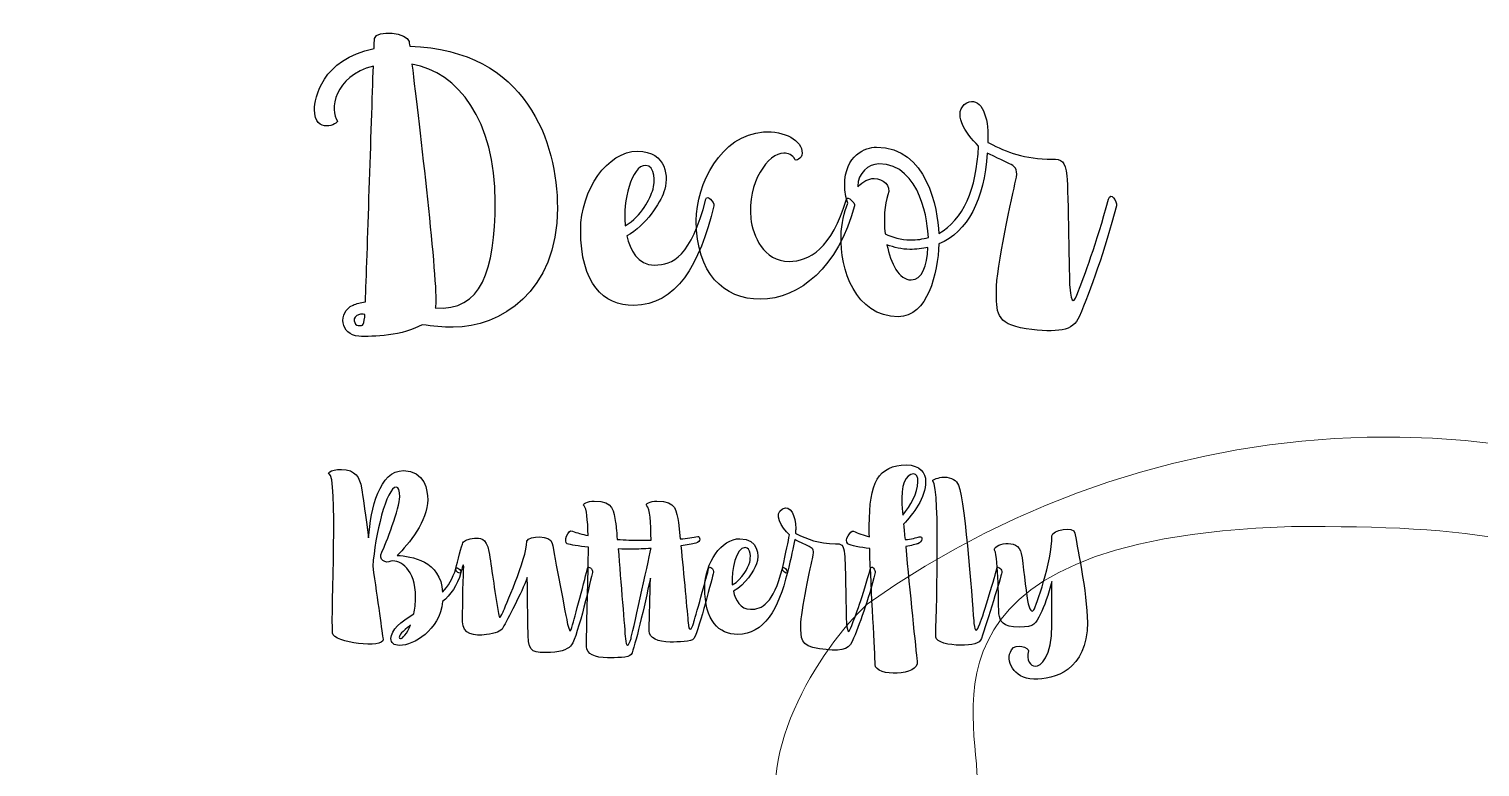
# Model space of a CAD drawing. Header units: centimetres. Extents: x -21.3 to 21.2, y -15.2 to 14.8.
# Drawn here: x 0.134 to 3.99, y 12.29 to 14.251 of the extents above; entities that cross this region are included whole.
import ezdxf

# ---------------------------------------------------------------- set-up
doc = ezdxf.new("R2010")
doc.units = ezdxf.units.CM
doc.header["$MEASUREMENT"] = 0
doc.layers.add('layer 1', color=7, linetype='Continuous')

msp = doc.modelspace()

# ---------------------------------------------------------------- linework, layer by layer
at = {"layer": 'layer 1', "color": 29}
for points, knots in [([(1.14552, 14.20541), (1.14455, 14.21217), (1.14358, 14.21604), (1.14358, 14.21797), (1.14358, 14.21797), (1.14069, 14.2402), (1.0566, 14.25083), (1.05177, 14.2257), (1.05177, 14.2257), (1.05177, 14.2199), (1.0508, 14.21024), (1.0508, 14.19864), (1.0508, 14.19864), (0.91067, 14.17061), (0.8923, 14.06527), (0.8923, 14.03724), (0.8923, 14.03724), (0.8923, 13.96765), (0.95802, 13.99955), (0.95319, 14.00631), (0.95319, 14.00631), (0.93289, 14.03434), (0.94256, 14.12519), (1.04887, 14.15225), (1.04887, 14.15225), (1.04307, 13.99278), (1.03244, 13.64485), (1.02761, 13.52598), (1.02761, 13.52598), (1.01504, 13.52404), (1.00345, 13.52115), (0.99475, 13.51728), (0.99475, 13.51728), (0.95319, 13.49795), (0.96092, 13.43706), (1.01021, 13.43416), (1.01021, 13.43416), (1.045, 13.43223), (1.13005, 13.4361), (1.17838, 13.46509), (1.17838, 13.46509), (1.20641, 13.46122), (1.23443, 13.45832), (1.26053, 13.45832), (1.26053, 13.45832), (1.38617, 13.45832), (1.5379, 13.55207), (1.5379, 13.77533), (1.5379, 13.77533), (1.5379, 13.94833), (1.45769, 14.19477), (1.14552, 14.20541)], [0, 0, 0, 0, 0.0714286, 0.0714286, 0.0714286, 0.0714286, 0.1428571, 0.1428571, 0.1428571, 0.1428571, 0.2142857, 0.2142857, 0.2142857, 0.2142857, 0.2857143, 0.2857143, 0.2857143, 0.2857143, 0.3571429, 0.3571429, 0.3571429, 0.3571429, 0.4285714, 0.4285714, 0.4285714, 0.4285714, 0.5, 0.5, 0.5, 0.5, 0.5714286, 0.5714286, 0.5714286, 0.5714286, 0.6428571, 0.6428571, 0.6428571, 0.6428571, 0.7142857, 0.7142857, 0.7142857, 0.7142857, 0.7857143, 0.7857143, 0.7857143, 0.7857143, 0.8571429, 0.8571429, 0.8571429, 0.8571429, 1, 1, 1, 1]), ([(1.21317, 13.50955), (1.21414, 13.51148), (1.21414, 13.51245), (1.21414, 13.51438), (1.21414, 13.51438), (1.2209, 13.57527), (1.17065, 13.99665), (1.15132, 14.15708), (1.15132, 14.15708), (1.27406, 14.13679), (1.37264, 14.00728), (1.37264, 13.79176), (1.37264, 13.79176), (1.37264, 13.60716), (1.33495, 13.49988), (1.21317, 13.50955)], [0, 0, 0, 0, 0.2, 0.2, 0.2, 0.2, 0.4, 0.4, 0.4, 0.4, 0.6, 0.6, 0.6, 0.6, 1, 1, 1, 1]), ([(3.0021, 13.79852), (2.97118, 13.67965), (2.93638, 13.5917), (2.92285, 13.55497), (2.92285, 13.55497), (2.91029, 13.52115), (2.90449, 13.51631), (2.89966, 13.56464), (2.89966, 13.56464), (2.89773, 13.583), (2.89579, 13.81882), (2.89193, 13.86038), (2.89193, 13.86038), (2.88806, 13.90193), (2.87646, 13.90483), (2.85327, 13.90483), (2.85327, 13.90483), (2.77788, 13.90483), (2.73246, 13.92416), (2.68607, 13.94736), (2.68607, 13.94736), (2.6851, 13.94833), (2.68317, 13.94833), (2.6822, 13.94929), (2.6822, 13.94929), (2.6822, 13.94929), (2.6822, 13.97055), (2.6822, 13.97055), (2.6822, 13.97055), (2.6822, 14.02468), (2.65997, 14.073), (2.62615, 14.05464), (2.62615, 14.05464), (2.58459, 14.03144), (2.62228, 13.97345), (2.65708, 13.93963), (2.65708, 13.93963), (2.65224, 13.82558), (2.61552, 13.74247), (2.55173, 13.70767), (2.55173, 13.70767), (2.54786, 13.77339), (2.52177, 13.93673), (2.3855, 13.93673), (2.3855, 13.93673), (2.35747, 13.93673), (2.30141, 13.91643), (2.30141, 13.83525), (2.30141, 13.83525), (2.30141, 13.81978), (2.30431, 13.80335), (2.31011, 13.78789), (2.31011, 13.78789), (2.29948, 13.76373), (2.29272, 13.73377), (2.29175, 13.70091), (2.29175, 13.70091), (2.28885, 13.61393), (2.32944, 13.48635), (2.44349, 13.48635), (2.44349, 13.48635), (2.52177, 13.48635), (2.54883, 13.60136), (2.55173, 13.67965), (2.55173, 13.67965), (2.62905, 13.71154), (2.67157, 13.79756), (2.68027, 13.92126), (2.68027, 13.92126), (2.68027, 13.92126), (2.68607, 13.91836), (2.68607, 13.91836), (2.68607, 13.91836), (2.7199, 13.90193), (2.73149, 13.8971), (2.74406, 13.89034), (2.74406, 13.89034), (2.75662, 13.88357), (2.76242, 13.87584), (2.75566, 13.84685), (2.75566, 13.84685), (2.74889, 13.81785), (2.70347, 13.61006), (2.70443, 13.55594), (2.70443, 13.55594), (2.7054, 13.50182), (2.6996, 13.46606), (2.78368, 13.45446), (2.78368, 13.45446), (2.86777, 13.44286), (2.90836, 13.44769), (2.92479, 13.48635), (2.92479, 13.48635), (2.95475, 13.5569), (2.99244, 13.66128), (3.02337, 13.78113), (3.02337, 13.78113), (3.02627, 13.79272), (3.0079, 13.81978), (3.0021, 13.79852)], [0, 0, 0, 0, 0.0384615, 0.0384615, 0.0384615, 0.0384615, 0.0769231, 0.0769231, 0.0769231, 0.0769231, 0.1153846, 0.1153846, 0.1153846, 0.1153846, 0.1538462, 0.1538462, 0.1538462, 0.1538462, 0.1923077, 0.1923077, 0.1923077, 0.1923077, 0.2307692, 0.2307692, 0.2307692, 0.2307692, 0.2692308, 0.2692308, 0.2692308, 0.2692308, 0.3076923, 0.3076923, 0.3076923, 0.3076923, 0.3461538, 0.3461538, 0.3461538, 0.3461538, 0.3846154, 0.3846154, 0.3846154, 0.3846154, 0.4230769, 0.4230769, 0.4230769, 0.4230769, 0.4615385, 0.4615385, 0.4615385, 0.4615385, 0.5, 0.5, 0.5, 0.5, 0.5384615, 0.5384615, 0.5384615, 0.5384615, 0.5769231, 0.5769231, 0.5769231, 0.5769231, 0.6153846, 0.6153846, 0.6153846, 0.6153846, 0.6538462, 0.6538462, 0.6538462, 0.6538462, 0.6923077, 0.6923077, 0.6923077, 0.6923077, 0.7307692, 0.7307692, 0.7307692, 0.7307692, 0.7692308, 0.7692308, 0.7692308, 0.7692308, 0.8076923, 0.8076923, 0.8076923, 0.8076923, 0.8461538, 0.8461538, 0.8461538, 0.8461538, 0.8846154, 0.8846154, 0.8846154, 0.8846154, 0.9230769, 0.9230769, 0.9230769, 0.9230769, 1, 1, 1, 1]), ([(2.0772, 13.53274), (2.18061, 13.53274), (2.28499, 13.61876), (2.32751, 13.78113), (2.32751, 13.78113), (2.32945, 13.78886), (2.30915, 13.80819), (2.30625, 13.79852), (2.30625, 13.79852), (2.26663, 13.66708), (2.20767, 13.63326), (2.15355, 13.63326), (2.15355, 13.63326), (2.0859, 13.63326), (2.0569, 13.70188), (2.05207, 13.7473), (2.05207, 13.7473), (2.04144, 13.84298), (2.09846, 13.92126), (2.14002, 13.92126), (2.14002, 13.92126), (2.14968, 13.92126), (2.16418, 13.91643), (2.16901, 13.90387), (2.16901, 13.90387), (2.16998, 13.9), (2.18834, 13.90483), (2.18834, 13.92126), (2.18834, 13.92126), (2.18834, 13.95412), (2.14195, 13.98118), (2.0859, 13.97732), (2.0859, 13.97732), (1.97185, 13.96959), (1.9071, 13.83815), (1.9071, 13.7415), (1.9071, 13.7415), (1.9071, 13.60136), (1.97958, 13.53274), (2.0772, 13.53274)], [0, 0, 0, 0, 0.0909091, 0.0909091, 0.0909091, 0.0909091, 0.1818182, 0.1818182, 0.1818182, 0.1818182, 0.2727273, 0.2727273, 0.2727273, 0.2727273, 0.3636364, 0.3636364, 0.3636364, 0.3636364, 0.4545455, 0.4545455, 0.4545455, 0.4545455, 0.5454545, 0.5454545, 0.5454545, 0.5454545, 0.6363636, 0.6363636, 0.6363636, 0.6363636, 0.7272727, 0.7272727, 0.7272727, 0.7272727, 0.8181818, 0.8181818, 0.8181818, 0.8181818, 1, 1, 1, 1]), ([(1.93222, 13.79852), (1.89356, 13.64582), (1.84427, 13.62359), (1.79595, 13.62359), (1.79595, 13.62359), (1.75149, 13.62359), (1.7312, 13.66418), (1.7225, 13.70091), (1.7225, 13.70091), (1.77372, 13.72894), (1.81045, 13.78886), (1.82108, 13.81785), (1.82108, 13.81785), (1.83461, 13.85554), (1.82978, 13.9261), (1.75053, 13.9261), (1.75053, 13.9261), (1.67128, 13.9261), (1.59976, 13.82365), (1.59976, 13.71637), (1.59976, 13.71637), (1.59976, 13.57333), (1.65968, 13.51631), (1.74086, 13.51631), (1.74086, 13.51631), (1.85297, 13.51631), (1.91676, 13.62456), (1.95348, 13.78113), (1.95348, 13.78113), (1.95542, 13.78982), (1.93609, 13.81302), (1.93222, 13.79852)], [0, 0, 0, 0, 0.1111111, 0.1111111, 0.1111111, 0.1111111, 0.2222222, 0.2222222, 0.2222222, 0.2222222, 0.3333333, 0.3333333, 0.3333333, 0.3333333, 0.4444444, 0.4444444, 0.4444444, 0.4444444, 0.5555556, 0.5555556, 0.5555556, 0.5555556, 0.6666667, 0.6666667, 0.6666667, 0.6666667, 0.7777778, 0.7777778, 0.7777778, 0.7777778, 1, 1, 1, 1]), ([(1.77275, 13.8884), (1.79885, 13.8884), (1.79692, 13.84105), (1.79208, 13.82558), (1.79208, 13.82558), (1.78339, 13.79852), (1.76309, 13.75503), (1.71767, 13.72797), (1.71767, 13.72797), (1.71767, 13.72797), (1.71767, 13.73087), (1.71767, 13.73087), (1.71767, 13.73087), (1.71187, 13.79176), (1.7341, 13.8884), (1.77275, 13.8884)], [0, 0, 0, 0, 0.2, 0.2, 0.2, 0.2, 0.4, 0.4, 0.4, 0.4, 0.6, 0.6, 0.6, 0.6, 1, 1, 1, 1]), ([(2.33621, 13.83332), (2.33621, 13.86714), (2.36423, 13.89227), (2.39226, 13.89227), (2.39226, 13.89227), (2.50631, 13.89227), (2.52274, 13.7299), (2.5237, 13.69704), (2.5237, 13.69704), (2.50921, 13.69221), (2.49278, 13.69028), (2.47635, 13.69028), (2.47635, 13.69028), (2.45025, 13.69028), (2.42802, 13.69704), (2.40869, 13.70671), (2.40869, 13.70671), (2.40483, 13.74537), (2.40676, 13.78499), (2.41642, 13.81012), (2.41642, 13.81012), (2.42609, 13.83525), (2.40289, 13.85361), (2.3797, 13.85361), (2.3797, 13.85361), (2.36423, 13.85361), (2.34974, 13.84588), (2.33621, 13.83138), (2.33621, 13.83138), (2.33621, 13.83138), (2.33621, 13.83332), (2.33621, 13.83332)], [0, 0, 0, 0, 0.1111111, 0.1111111, 0.1111111, 0.1111111, 0.2222222, 0.2222222, 0.2222222, 0.2222222, 0.3333333, 0.3333333, 0.3333333, 0.3333333, 0.4444444, 0.4444444, 0.4444444, 0.4444444, 0.5555556, 0.5555556, 0.5555556, 0.5555556, 0.6666667, 0.6666667, 0.6666667, 0.6666667, 0.7777778, 0.7777778, 0.7777778, 0.7777778, 1, 1, 1, 1]), ([(2.47828, 13.58397), (2.44542, 13.58397), (2.42416, 13.62746), (2.41352, 13.67771), (2.41352, 13.67771), (2.43285, 13.66998), (2.45315, 13.66515), (2.47441, 13.66515), (2.47441, 13.66515), (2.49181, 13.66515), (2.50824, 13.66708), (2.52274, 13.66998), (2.52274, 13.66998), (2.51984, 13.62069), (2.50727, 13.58397), (2.47828, 13.58397)], [0, 0, 0, 0, 0.2, 0.2, 0.2, 0.2, 0.4, 0.4, 0.4, 0.4, 0.6, 0.6, 0.6, 0.6, 1, 1, 1, 1]), ([(1.02568, 13.48539), (1.02278, 13.45832), (1.01794, 13.46316), (1.00828, 13.46316), (1.00828, 13.46316), (0.99861, 13.46316), (0.98895, 13.48635), (1.01214, 13.49215), (1.01214, 13.49215), (1.01504, 13.49312), (1.01988, 13.49312), (1.02568, 13.49215), (1.02568, 13.49215), (1.02568, 13.49215), (1.02568, 13.48539), (1.02568, 13.48539)], [0, 0, 0, 0, 0.2, 0.2, 0.2, 0.2, 0.4, 0.4, 0.4, 0.4, 0.6, 0.6, 0.6, 0.6, 1, 1, 1, 1]), ([(1.26824, 12.81708), (1.25985, 12.7901), (1.24725, 12.76972), (1.23287, 12.75413), (1.23287, 12.75413), (1.22747, 12.83807), (1.14953, 12.85006), (1.11235, 12.85186), (1.11235, 12.85186), (1.14233, 12.88124), (1.19329, 12.94419), (1.19329, 12.99995), (1.19329, 12.99995), (1.19329, 13.02393), (1.1861, 13.07729), (1.12854, 13.07729), (1.12854, 13.07729), (1.06499, 13.07729), (1.04221, 12.97717), (1.03621, 12.89862), (1.03621, 12.89862), (1.02782, 12.95678), (1.02122, 13.00534), (1.01942, 13.02033), (1.01942, 13.02033), (1.01403, 13.04971), (1.00923, 13.07369), (0.97685, 13.07909), (0.97685, 13.07909), (0.94028, 13.08509), (0.92469, 13.0695), (0.93129, 13.0689), (0.93129, 13.0689), (0.95467, 13.0665), (0.93608, 12.70077), (0.94028, 12.64561), (0.94028, 12.64561), (0.94208, 12.61983), (1.07818, 12.60304), (1.07458, 12.62942), (1.07458, 12.62942), (1.07278, 12.64261), (1.05959, 12.73314), (1.047, 12.82368), (1.047, 12.82368), (1.0536, 12.90402), (1.08238, 13.03352), (1.11056, 13.03352), (1.11056, 13.03352), (1.11535, 13.03352), (1.11895, 13.02453), (1.11895, 13.00714), (1.11895, 13.00714), (1.11895, 12.98076), (1.08178, 12.87944), (1.07098, 12.86025), (1.07098, 12.86025), (1.06019, 12.84107), (1.08238, 12.82788), (1.09557, 12.83687), (1.09557, 12.83687), (1.12075, 12.83987), (1.16092, 12.81648), (1.16092, 12.74034), (1.16092, 12.74034), (1.16092, 12.72415), (1.15912, 12.70976), (1.15612, 12.69657), (1.15612, 12.69657), (1.12195, 12.67499), (1.09557, 12.6546), (1.09557, 12.63062), (1.09557, 12.63062), (1.09557, 12.61983), (1.10216, 12.61263), (1.11895, 12.61263), (1.11895, 12.61263), (1.15492, 12.61263), (1.22447, 12.6522), (1.23287, 12.72895), (1.23287, 12.72895), (1.25385, 12.74693), (1.27184, 12.77092), (1.28143, 12.80629), (1.28143, 12.80629), (1.28323, 12.81289), (1.27004, 12.82308), (1.26824, 12.81708)], [0, 0, 0, 0, 0.0434783, 0.0434783, 0.0434783, 0.0434783, 0.0869565, 0.0869565, 0.0869565, 0.0869565, 0.1304348, 0.1304348, 0.1304348, 0.1304348, 0.173913, 0.173913, 0.173913, 0.173913, 0.2173913, 0.2173913, 0.2173913, 0.2173913, 0.2608696, 0.2608696, 0.2608696, 0.2608696, 0.3043478, 0.3043478, 0.3043478, 0.3043478, 0.3478261, 0.3478261, 0.3478261, 0.3478261, 0.3913043, 0.3913043, 0.3913043, 0.3913043, 0.4347826, 0.4347826, 0.4347826, 0.4347826, 0.4782609, 0.4782609, 0.4782609, 0.4782609, 0.5217391, 0.5217391, 0.5217391, 0.5217391, 0.5652174, 0.5652174, 0.5652174, 0.5652174, 0.6086957, 0.6086957, 0.6086957, 0.6086957, 0.6521739, 0.6521739, 0.6521739, 0.6521739, 0.6956522, 0.6956522, 0.6956522, 0.6956522, 0.7391304, 0.7391304, 0.7391304, 0.7391304, 0.7826087, 0.7826087, 0.7826087, 0.7826087, 0.826087, 0.826087, 0.826087, 0.826087, 0.8695652, 0.8695652, 0.8695652, 0.8695652, 0.9130435, 0.9130435, 0.9130435, 0.9130435, 1, 1, 1, 1]), ([(2.49913, 12.90102), (2.49254, 12.89862), (2.47815, 12.89563), (2.46196, 12.89383), (2.46196, 12.89383), (2.46016, 12.90882), (2.45896, 12.92261), (2.45776, 12.9346), (2.45776, 12.9346), (2.48295, 12.96158), (2.51652, 13.00475), (2.51652, 13.04851), (2.51652, 13.04851), (2.51652, 13.0707), (2.50153, 13.09228), (2.46496, 13.09228), (2.46496, 13.09228), (2.39121, 13.09228), (2.36663, 13.04432), (2.36663, 12.9304), (2.36663, 12.9304), (2.36663, 12.92201), (2.36663, 12.91181), (2.36723, 12.90102), (2.36723, 12.90102), (2.35164, 12.90522), (2.33665, 12.91061), (2.32466, 12.91661), (2.32466, 12.91661), (2.31747, 12.92021), (2.29828, 12.89083), (2.30967, 12.88303), (2.30967, 12.88303), (2.31747, 12.87764), (2.34265, 12.87284), (2.36783, 12.87044), (2.36783, 12.87044), (2.37143, 12.75893), (2.38222, 12.58925), (2.38222, 12.56167), (2.38222, 12.56167), (2.38222, 12.52869), (2.50093, 12.53049), (2.49434, 12.57066), (2.49434, 12.57066), (2.49014, 12.59884), (2.47395, 12.76192), (2.46376, 12.87524), (2.46376, 12.87524), (2.47875, 12.87824), (2.49134, 12.88124), (2.49614, 12.88303), (2.49614, 12.88303), (2.50753, 12.88723), (2.51113, 12.90522), (2.49913, 12.90102)], [0, 0, 0, 0, 0.0666667, 0.0666667, 0.0666667, 0.0666667, 0.1333333, 0.1333333, 0.1333333, 0.1333333, 0.2, 0.2, 0.2, 0.2, 0.2666667, 0.2666667, 0.2666667, 0.2666667, 0.3333333, 0.3333333, 0.3333333, 0.3333333, 0.4, 0.4, 0.4, 0.4, 0.4666667, 0.4666667, 0.4666667, 0.4666667, 0.5333333, 0.5333333, 0.5333333, 0.5333333, 0.6, 0.6, 0.6, 0.6, 0.6666667, 0.6666667, 0.6666667, 0.6666667, 0.7333333, 0.7333333, 0.7333333, 0.7333333, 0.8, 0.8, 0.8, 0.8, 0.8666667, 0.8666667, 0.8666667, 0.8666667, 1, 1, 1, 1]), ([(2.48415, 13.0683), (2.49194, 13.0683), (2.49614, 13.0611), (2.49614, 13.04731), (2.49614, 13.04731), (2.49614, 13.01734), (2.47575, 12.98376), (2.45597, 12.95918), (2.45597, 12.95918), (2.45477, 12.97237), (2.45357, 12.98136), (2.45357, 12.98436), (2.45357, 12.98436), (2.44937, 13.03892), (2.46436, 13.0683), (2.48415, 13.0683)], [0, 0, 0, 0, 0.2, 0.2, 0.2, 0.2, 0.4, 0.4, 0.4, 0.4, 0.6, 0.6, 0.6, 0.6, 1, 1, 1, 1]), ([(2.60825, 12.61323), (2.64063, 12.61323), (2.66042, 12.61803), (2.66461, 12.63062), (2.66461, 12.63062), (2.6796, 12.67499), (2.71677, 12.7949), (2.71917, 12.80629), (2.71917, 12.80629), (2.72097, 12.81409), (2.70778, 12.82608), (2.70598, 12.81708), (2.70598, 12.81708), (2.70238, 12.8009), (2.67061, 12.69477), (2.66042, 12.66959), (2.66042, 12.66959), (2.65202, 12.64801), (2.64782, 12.64681), (2.64483, 12.67079), (2.64483, 12.67079), (2.64243, 12.69657), (2.62324, 12.98976), (2.60346, 13.03892), (2.60346, 13.03892), (2.59866, 13.05091), (2.58607, 13.0599), (2.56509, 13.0599), (2.56509, 13.0599), (2.55189, 13.0599), (2.53391, 13.05271), (2.53571, 13.05031), (2.53571, 13.05031), (2.55669, 13.02753), (2.5435, 12.66599), (2.5435, 12.63482), (2.5435, 12.63482), (2.5435, 12.62103), (2.58007, 12.61323), (2.60825, 12.61323)], [0, 0, 0, 0, 0.0909091, 0.0909091, 0.0909091, 0.0909091, 0.1818182, 0.1818182, 0.1818182, 0.1818182, 0.2727273, 0.2727273, 0.2727273, 0.2727273, 0.3636364, 0.3636364, 0.3636364, 0.3636364, 0.4545455, 0.4545455, 0.4545455, 0.4545455, 0.5454545, 0.5454545, 0.5454545, 0.5454545, 0.6363636, 0.6363636, 0.6363636, 0.6363636, 0.7272727, 0.7272727, 0.7272727, 0.7272727, 0.8181818, 0.8181818, 0.8181818, 0.8181818, 1, 1, 1, 1]), ([(1.93974, 12.81708), (1.93675, 12.8009), (1.90197, 12.67918), (1.90017, 12.67319), (1.90017, 12.67319), (1.89358, 12.65101), (1.88758, 12.64861), (1.88518, 12.67319), (1.88518, 12.67319), (1.88338, 12.69537), (1.87319, 12.80569), (1.866, 12.87764), (1.866, 12.87764), (1.88219, 12.87944), (1.89598, 12.88184), (1.90557, 12.88423), (1.90557, 12.88423), (1.91996, 12.88783), (1.91756, 12.90342), (1.91096, 12.90222), (1.91096, 12.90222), (1.89837, 12.89982), (1.88279, 12.89742), (1.8642, 12.89563), (1.8642, 12.89563), (1.8642, 12.89563), (1.8594, 12.93939), (1.8594, 12.93939), (1.8594, 12.93939), (1.85401, 12.96877), (1.85521, 12.99635), (1.80244, 12.99635), (1.80244, 12.99635), (1.78386, 12.99635), (1.77007, 12.98856), (1.77546, 12.98376), (1.77546, 12.98376), (1.78386, 12.97657), (1.78626, 12.94059), (1.78686, 12.89203), (1.78686, 12.89203), (1.78686, 12.89203), (1.75388, 12.89203), (1.75388, 12.89203), (1.75388, 12.89203), (1.73889, 12.89203), (1.71911, 12.89263), (1.69692, 12.89443), (1.69692, 12.89443), (1.69512, 12.91841), (1.69332, 12.9352), (1.69272, 12.93939), (1.69272, 12.93939), (1.68733, 12.96877), (1.68853, 12.99635), (1.63577, 12.99635), (1.63577, 12.99635), (1.61718, 12.99635), (1.60339, 12.98856), (1.60879, 12.98376), (1.60879, 12.98376), (1.61538, 12.97777), (1.61838, 12.94659), (1.61958, 12.90462), (1.61958, 12.90462), (1.60399, 12.90762), (1.589, 12.91181), (1.57761, 12.91661), (1.57761, 12.91661), (1.56502, 12.92201), (1.55423, 12.88663), (1.56382, 12.88303), (1.56382, 12.88303), (1.57281, 12.87944), (1.5938, 12.87644), (1.62018, 12.87404), (1.62018, 12.87404), (1.62018, 12.7913), (1.61538, 12.68038), (1.61538, 12.60964), (1.61538, 12.60964), (1.61538, 12.58985), (1.63757, 12.57966), (1.67114, 12.57966), (1.67114, 12.57966), (1.69212, 12.57966), (1.7281, 12.57966), (1.73409, 12.58865), (1.73409, 12.58865), (1.74429, 12.60844), (1.76887, 12.71696), (1.78506, 12.7913), (1.78506, 12.7913), (1.78386, 12.74274), (1.78206, 12.69297), (1.78206, 12.6516), (1.78206, 12.6516), (1.78206, 12.63182), (1.80424, 12.62163), (1.83782, 12.62163), (1.83782, 12.62163), (1.8588, 12.62163), (1.89478, 12.62163), (1.90077, 12.63062), (1.90077, 12.63062), (1.91636, 12.6606), (1.94934, 12.7943), (1.95293, 12.80629), (1.95293, 12.80629), (1.95533, 12.81468), (1.94154, 12.82608), (1.93974, 12.81708)], [0, 0, 0, 0, 0.0344828, 0.0344828, 0.0344828, 0.0344828, 0.0689655, 0.0689655, 0.0689655, 0.0689655, 0.1034483, 0.1034483, 0.1034483, 0.1034483, 0.137931, 0.137931, 0.137931, 0.137931, 0.1724138, 0.1724138, 0.1724138, 0.1724138, 0.2068966, 0.2068966, 0.2068966, 0.2068966, 0.2413793, 0.2413793, 0.2413793, 0.2413793, 0.2758621, 0.2758621, 0.2758621, 0.2758621, 0.3103448, 0.3103448, 0.3103448, 0.3103448, 0.3448276, 0.3448276, 0.3448276, 0.3448276, 0.3793103, 0.3793103, 0.3793103, 0.3793103, 0.4137931, 0.4137931, 0.4137931, 0.4137931, 0.4482759, 0.4482759, 0.4482759, 0.4482759, 0.4827586, 0.4827586, 0.4827586, 0.4827586, 0.5172414, 0.5172414, 0.5172414, 0.5172414, 0.5517241, 0.5517241, 0.5517241, 0.5517241, 0.5862069, 0.5862069, 0.5862069, 0.5862069, 0.6206897, 0.6206897, 0.6206897, 0.6206897, 0.6551724, 0.6551724, 0.6551724, 0.6551724, 0.6896552, 0.6896552, 0.6896552, 0.6896552, 0.7241379, 0.7241379, 0.7241379, 0.7241379, 0.7586207, 0.7586207, 0.7586207, 0.7586207, 0.7931034, 0.7931034, 0.7931034, 0.7931034, 0.8275862, 0.8275862, 0.8275862, 0.8275862, 0.862069, 0.862069, 0.862069, 0.862069, 0.8965517, 0.8965517, 0.8965517, 0.8965517, 0.9310345, 0.9310345, 0.9310345, 0.9310345, 1, 1, 1, 1]), ([(2.36963, 12.81708), (2.35044, 12.74334), (2.32886, 12.68878), (2.32046, 12.66599), (2.32046, 12.66599), (2.31267, 12.64501), (2.30907, 12.64201), (2.30607, 12.67199), (2.30607, 12.67199), (2.30488, 12.68338), (2.30368, 12.82967), (2.30128, 12.85545), (2.30128, 12.85545), (2.29888, 12.88124), (2.29169, 12.88303), (2.2773, 12.88303), (2.2773, 12.88303), (2.23053, 12.88303), (2.20235, 12.89503), (2.17357, 12.90942), (2.17357, 12.90942), (2.17357, 12.90942), (2.17057, 12.91121), (2.17057, 12.91121), (2.17057, 12.91121), (2.17117, 12.91601), (2.17117, 12.92021), (2.17117, 12.9238), (2.17117, 12.9238), (2.17117, 12.95738), (2.15738, 12.98736), (2.1364, 12.97597), (2.1364, 12.97597), (2.11122, 12.96218), (2.1328, 12.9274), (2.15439, 12.90642), (2.15439, 12.90642), (2.15139, 12.88963), (2.14599, 12.86145), (2.1358, 12.81708), (2.1358, 12.81708), (2.134, 12.81049), (2.14779, 12.8009), (2.14899, 12.80629), (2.14899, 12.80629), (2.15918, 12.84646), (2.16518, 12.87404), (2.16878, 12.89443), (2.16878, 12.89443), (2.17057, 12.89323), (2.17177, 12.89203), (2.17357, 12.89143), (2.17357, 12.89143), (2.19456, 12.88124), (2.20175, 12.87824), (2.20955, 12.87404), (2.20955, 12.87404), (2.21734, 12.86984), (2.22094, 12.86505), (2.21674, 12.84706), (2.21674, 12.84706), (2.21254, 12.82907), (2.18436, 12.70017), (2.18496, 12.66659), (2.18496, 12.66659), (2.18556, 12.63302), (2.18197, 12.61083), (2.23413, 12.60364), (2.23413, 12.60364), (2.28629, 12.59645), (2.31147, 12.59944), (2.32166, 12.62343), (2.32166, 12.62343), (2.34025, 12.66719), (2.36363, 12.73195), (2.38282, 12.80629), (2.38282, 12.80629), (2.38402, 12.81229), (2.37263, 12.82847), (2.36963, 12.81708)], [0, 0, 0, 0, 0.047619, 0.047619, 0.047619, 0.047619, 0.0952381, 0.0952381, 0.0952381, 0.0952381, 0.1428571, 0.1428571, 0.1428571, 0.1428571, 0.1904762, 0.1904762, 0.1904762, 0.1904762, 0.2380952, 0.2380952, 0.2380952, 0.2380952, 0.2857143, 0.2857143, 0.2857143, 0.2857143, 0.3333333, 0.3333333, 0.3333333, 0.3333333, 0.3809524, 0.3809524, 0.3809524, 0.3809524, 0.4285714, 0.4285714, 0.4285714, 0.4285714, 0.4761905, 0.4761905, 0.4761905, 0.4761905, 0.5238095, 0.5238095, 0.5238095, 0.5238095, 0.5714286, 0.5714286, 0.5714286, 0.5714286, 0.6190476, 0.6190476, 0.6190476, 0.6190476, 0.6666667, 0.6666667, 0.6666667, 0.6666667, 0.7142857, 0.7142857, 0.7142857, 0.7142857, 0.7619048, 0.7619048, 0.7619048, 0.7619048, 0.8095238, 0.8095238, 0.8095238, 0.8095238, 0.8571429, 0.8571429, 0.8571429, 0.8571429, 0.9047619, 0.9047619, 0.9047619, 0.9047619, 1, 1, 1, 1]), ([(2.91343, 12.91121), (2.91103, 12.9304), (2.85167, 12.91961), (2.85227, 12.90402), (2.85227, 12.90402), (2.85227, 12.83447), (2.8091, 12.71516), (2.80431, 12.70736), (2.80431, 12.70736), (2.79951, 12.69957), (2.79232, 12.70497), (2.78752, 12.73195), (2.78752, 12.73195), (2.78272, 12.75893), (2.77553, 12.83087), (2.77073, 12.85665), (2.77073, 12.85665), (2.76234, 12.90162), (2.69219, 12.88004), (2.69998, 12.86565), (2.69998, 12.86565), (2.71078, 12.84526), (2.70958, 12.71456), (2.71138, 12.69657), (2.71138, 12.69657), (2.71317, 12.67858), (2.72097, 12.6612), (2.76474, 12.6612), (2.76474, 12.6612), (2.8085, 12.6612), (2.8079, 12.67079), (2.82169, 12.69657), (2.82169, 12.69657), (2.83069, 12.71336), (2.84328, 12.74993), (2.85227, 12.78231), (2.85227, 12.78231), (2.85227, 12.78231), (2.85227, 12.66719), (2.85227, 12.66719), (2.85227, 12.66719), (2.85227, 12.58146), (2.82169, 12.55687), (2.8085, 12.55747), (2.8085, 12.55747), (2.79531, 12.55807), (2.78272, 12.57246), (2.78992, 12.59824), (2.78992, 12.59824), (2.79172, 12.60544), (2.75694, 12.62163), (2.74435, 12.60064), (2.74435, 12.60064), (2.72756, 12.57246), (2.74915, 12.5251), (2.80371, 12.5233), (2.80371, 12.5233), (2.85827, 12.5215), (2.9464, 12.54608), (2.9464, 12.67379), (2.9464, 12.67379), (2.9464, 12.75053), (2.91583, 12.89203), (2.91343, 12.91121)], [0, 0, 0, 0, 0.0588235, 0.0588235, 0.0588235, 0.0588235, 0.1176471, 0.1176471, 0.1176471, 0.1176471, 0.1764706, 0.1764706, 0.1764706, 0.1764706, 0.2352941, 0.2352941, 0.2352941, 0.2352941, 0.2941176, 0.2941176, 0.2941176, 0.2941176, 0.3529412, 0.3529412, 0.3529412, 0.3529412, 0.4117647, 0.4117647, 0.4117647, 0.4117647, 0.4705882, 0.4705882, 0.4705882, 0.4705882, 0.5294118, 0.5294118, 0.5294118, 0.5294118, 0.5882353, 0.5882353, 0.5882353, 0.5882353, 0.6470588, 0.6470588, 0.6470588, 0.6470588, 0.7058824, 0.7058824, 0.7058824, 0.7058824, 0.7647059, 0.7647059, 0.7647059, 0.7647059, 0.8235294, 0.8235294, 0.8235294, 0.8235294, 0.8823529, 0.8823529, 0.8823529, 0.8823529, 1, 1, 1, 1]), ([(1.61778, 12.81708), (1.61419, 12.8009), (1.58001, 12.67379), (1.57821, 12.66779), (1.57821, 12.66779), (1.57162, 12.64561), (1.57162, 12.64561), (1.56502, 12.66899), (1.56502, 12.66899), (1.56202, 12.68278), (1.52845, 12.85905), (1.52425, 12.88363), (1.52425, 12.88363), (1.52005, 12.90702), (1.4619, 12.90462), (1.4571, 12.89083), (1.4571, 12.89083), (1.4565, 12.89203), (1.4565, 12.89143), (1.4565, 12.88903), (1.4565, 12.88903), (1.4565, 12.84406), (1.39595, 12.70796), (1.39355, 12.70197), (1.39355, 12.70197), (1.38336, 12.67978), (1.38336, 12.68638), (1.38036, 12.70317), (1.38036, 12.70317), (1.37076, 12.75713), (1.36237, 12.82368), (1.35578, 12.86205), (1.35578, 12.86205), (1.34918, 12.90042), (1.33119, 12.89862), (1.3174, 12.89742), (1.3174, 12.89742), (1.30002, 12.89563), (1.29042, 12.89203), (1.28683, 12.88543), (1.28683, 12.88543), (1.28383, 12.88004), (1.27244, 12.83447), (1.26824, 12.81708), (1.26824, 12.81708), (1.26584, 12.80809), (1.28023, 12.80149), (1.28143, 12.80629), (1.28143, 12.80629), (1.28323, 12.81349), (1.29042, 12.84406), (1.28862, 12.81289), (1.28862, 12.81289), (1.28683, 12.78171), (1.28563, 12.69058), (1.28563, 12.67559), (1.28563, 12.67559), (1.28563, 12.64201), (1.3174, 12.63722), (1.34918, 12.64141), (1.34918, 12.64141), (1.37316, 12.64441), (1.38815, 12.65041), (1.39295, 12.6594), (1.39295, 12.6594), (1.40554, 12.68278), (1.44271, 12.75173), (1.4577, 12.7931), (1.4577, 12.7931), (1.4589, 12.73015), (1.4595, 12.6558), (1.4601, 12.63901), (1.4601, 12.63901), (1.4613, 12.59045), (1.47509, 12.59345), (1.51946, 12.59405), (1.51946, 12.59405), (1.55363, 12.59465), (1.56922, 12.60544), (1.57521, 12.61383), (1.57521, 12.61383), (1.5926, 12.63722), (1.62798, 12.7949), (1.63097, 12.80629), (1.63097, 12.80629), (1.63337, 12.81528), (1.61958, 12.82608), (1.61778, 12.81708)], [0, 0, 0, 0, 0.0434783, 0.0434783, 0.0434783, 0.0434783, 0.0869565, 0.0869565, 0.0869565, 0.0869565, 0.1304348, 0.1304348, 0.1304348, 0.1304348, 0.173913, 0.173913, 0.173913, 0.173913, 0.2173913, 0.2173913, 0.2173913, 0.2173913, 0.2608696, 0.2608696, 0.2608696, 0.2608696, 0.3043478, 0.3043478, 0.3043478, 0.3043478, 0.3478261, 0.3478261, 0.3478261, 0.3478261, 0.3913043, 0.3913043, 0.3913043, 0.3913043, 0.4347826, 0.4347826, 0.4347826, 0.4347826, 0.4782609, 0.4782609, 0.4782609, 0.4782609, 0.5217391, 0.5217391, 0.5217391, 0.5217391, 0.5652174, 0.5652174, 0.5652174, 0.5652174, 0.6086957, 0.6086957, 0.6086957, 0.6086957, 0.6521739, 0.6521739, 0.6521739, 0.6521739, 0.6956522, 0.6956522, 0.6956522, 0.6956522, 0.7391304, 0.7391304, 0.7391304, 0.7391304, 0.7826087, 0.7826087, 0.7826087, 0.7826087, 0.826087, 0.826087, 0.826087, 0.826087, 0.8695652, 0.8695652, 0.8695652, 0.8695652, 0.9130435, 0.9130435, 0.9130435, 0.9130435, 1, 1, 1, 1]), ([(2.1358, 12.81708), (2.11181, 12.72235), (2.08124, 12.70856), (2.05126, 12.70856), (2.05126, 12.70856), (2.02368, 12.70856), (2.01109, 12.73374), (2.00569, 12.75653), (2.00569, 12.75653), (2.03747, 12.77391), (2.06025, 12.81109), (2.06685, 12.82907), (2.06685, 12.82907), (2.07524, 12.85246), (2.07224, 12.89623), (2.02308, 12.89623), (2.02308, 12.89623), (1.97391, 12.89623), (1.92955, 12.83267), (1.92955, 12.76612), (1.92955, 12.76612), (1.92955, 12.67739), (1.96672, 12.64201), (2.01708, 12.64201), (2.01708, 12.64201), (2.08663, 12.64201), (2.1262, 12.70916), (2.14899, 12.80629), (2.14899, 12.80629), (2.15019, 12.81169), (2.13819, 12.82608), (2.1358, 12.81708)], [0, 0, 0, 0, 0.1111111, 0.1111111, 0.1111111, 0.1111111, 0.2222222, 0.2222222, 0.2222222, 0.2222222, 0.3333333, 0.3333333, 0.3333333, 0.3333333, 0.4444444, 0.4444444, 0.4444444, 0.4444444, 0.5555556, 0.5555556, 0.5555556, 0.5555556, 0.6666667, 0.6666667, 0.6666667, 0.6666667, 0.7777778, 0.7777778, 0.7777778, 0.7777778, 1, 1, 1, 1]), ([(1.73349, 12.63122), (1.7269, 12.60904), (1.7209, 12.60664), (1.71851, 12.63122), (1.71851, 12.63122), (1.71671, 12.6534), (1.70651, 12.78531), (1.69932, 12.86924), (1.69932, 12.86924), (1.71191, 12.86865), (1.7251, 12.86865), (1.73709, 12.86865), (1.73709, 12.86865), (1.75088, 12.86865), (1.76827, 12.86924), (1.78686, 12.87044), (1.78686, 12.87044), (1.78686, 12.86984), (1.78626, 12.86924), (1.78626, 12.86865), (1.78626, 12.86865), (1.77906, 12.83327), (1.73529, 12.63662), (1.73349, 12.63122)], [0, 0, 0, 0, 0.1428571, 0.1428571, 0.1428571, 0.1428571, 0.2857143, 0.2857143, 0.2857143, 0.2857143, 0.4285714, 0.4285714, 0.4285714, 0.4285714, 0.5714286, 0.5714286, 0.5714286, 0.5714286, 0.7142857, 0.7142857, 0.7142857, 0.7142857, 1, 1, 1, 1]), ([(2.03687, 12.87284), (2.05306, 12.87284), (2.05186, 12.84346), (2.04886, 12.83387), (2.04886, 12.83387), (2.04346, 12.81708), (2.03087, 12.7901), (2.00269, 12.77332), (2.00269, 12.77332), (2.00269, 12.77332), (2.00269, 12.77511), (2.00269, 12.77511), (2.00269, 12.77511), (1.9991, 12.81289), (2.01289, 12.87284), (2.03687, 12.87284)], [0, 0, 0, 0, 0.2, 0.2, 0.2, 0.2, 0.4, 0.4, 0.4, 0.4, 0.6, 0.6, 0.6, 0.6, 1, 1, 1, 1]), ([(1.12075, 12.63062), (1.11835, 12.63062), (1.11775, 12.63242), (1.11775, 12.63422), (1.11775, 12.63422), (1.11775, 12.63961), (1.12375, 12.64861), (1.14773, 12.66719), (1.14773, 12.66719), (1.13813, 12.64381), (1.12614, 12.63062), (1.12075, 12.63062)], [0, 0, 0, 0, 0.25, 0.25, 0.25, 0.25, 0.5, 0.5, 0.5, 0.5, 1, 1, 1, 1])]:
    msp.add_open_spline(points, degree=3, knots=knots, dxfattribs=at)
at = {"layer": 'layer 1', "color": 250, "lineweight": 9}
msp.add_open_spline([(6.90759, 5.63016), (6.90759, 5.63016), (7.0593, 5.30406), (7.0593, 5.30406), (7.0593, 5.30406), (7.44183, 4.35238), (7.05268, 4.05822), (6.31188, 3.77091), (6.31188, 3.77091), (6.14351, 3.70561), (5.994, 3.66558), (5.83348, 3.6089), (5.83348, 3.6089), (5.21981, 3.3922), (4.62235, 3.13518), (4.26447, 2.59854), (4.26447, 2.59854), (3.99426, 2.19335), (4.19866, 1.38862), (4.41146, 1.05998), (4.41146, 1.05998), (4.59199, 0.78118), (4.74573, 0.74632), (5.04273, 0.73691), (5.04273, 0.73691), (5.43709, 0.72441), (5.30518, 0.17473), (4.93761, 0.25451), (4.93761, 0.25451), (4.64058, 0.31899), (4.48047, 0.52978), (4.32195, 0.7379), (4.32195, 0.7379), (2.78997, 2.74938), (4.65973, 4.20029), (5.83694, 5.04459), (5.83694, 5.04459), (6.38579, 5.56167), (5.42012, 4.9438), (5.68261, 5.39124), (5.68261, 5.39124), (5.69893, 5.41628), (5.86402, 5.57426), (6.01654, 5.74331), (6.01654, 5.74331), (6.1564, 5.89836), (6.0097, 6.02518), (5.94254, 5.98529), (5.94254, 5.98529), (5.79164, 5.87289), (5.65976, 5.71482), (5.57287, 5.60684), (5.57287, 5.60684), (5.12657, 5.05224), (5.0858, 4.81308), (4.50762, 4.22888), (4.50762, 4.22888), (4.32535, 4.04471), (4.08428, 3.90591), (3.82205, 3.83436), (3.82205, 3.83436), (3.26918, 3.68521), (2.54101, 3.65194), (2.3265, 3.07835), (2.3265, 3.07835), (2.19773, 2.73403), (2.24364, 2.455), (2.26082, 2.09959), (2.26082, 2.09959), (2.30137, 1.63196), (2.41698, 1.25098), (1.93357, 0.82209), (1.93357, 0.82209), (1.83597, 0.7355), (1.72963, 0.67583), (1.59297, 0.61197), (1.59297, 0.61197), (1.2155, 0.43558), (0.73284, 0.42794), (0.40833, 0.70558), (0.40833, 0.70558), (0.23196, 0.85648), (0.1336, 1.11756), (0.1336, 1.34401), (0.1336, 1.34401), (0.1336, 1.83122), (0.77087, 1.59084), (0.44452, 1.28441), (0.44452, 1.28441), (0.13616, 0.92992), (0.88451, 0.48088), (1.51477, 0.7866), (1.51477, 0.7866), (2.1977, 1.11788), (2.11746, 1.31562), (1.95028, 1.83312), (1.95028, 1.83312), (1.44823, 3.38719), (2.68535, 3.79628), (3.55731, 4.41804), (3.55731, 4.41804), (4.30746, 5.10429), (4.25972, 6.59747), (5.1099, 6.59747), (5.1099, 6.59747), (5.23365, 6.61703), (5.12428, 6.64032), (5.01949, 6.64294), (5.01949, 6.64294), (5.01949, 6.64294), (4.28709, 6.64136), (4.28709, 6.64136), (4.28709, 6.64136), (4.03493, 6.64368), (3.4879, 6.68004), (3.29432, 6.76492), (3.29432, 6.76492), (2.83957, 6.9643), (3.00318, 7.59754), (3.14485, 7.94631), (3.14485, 7.94631), (3.37579, 8.51486), (3.3838, 8.59652), (3.22229, 9.17865), (3.22229, 9.17865), (3.11782, 9.55523), (3.10914, 9.55967), (3.10914, 9.92776), (3.10914, 9.92776), (3.10914, 10.16995), (3.43991, 10.46426), (3.61885, 10.57216), (3.61885, 10.57216), (3.73497, 10.64219), (3.86293, 10.70559), (4.00929, 10.75749), (4.00929, 10.75749), (4.79498, 11.03612), (4.17962, 10.86624), (4.42906, 11.34008), (4.42906, 11.34008), (4.48696, 11.45006), (4.58309, 11.51654), (4.68824, 11.58044), (4.68824, 11.58044), (4.87043, 11.69117), (5.16845, 11.88668), (5.11119, 12.14946), (5.11119, 12.14946), (5.07301, 12.3247), (4.76816, 12.59353), (4.61784, 12.67539), (4.61784, 12.67539), (4.18946, 12.90868), (3.98236, 12.92879), (3.48904, 12.92879), (3.48904, 12.92879), (2.43249, 12.89568), (2.67295, 12.39084), (2.65296, 12.22), (2.65296, 12.22), (2.61728, 11.91522), (2.28525, 11.872), (2.14973, 12.10303), (2.14973, 12.10303), (2.03904, 12.29177), (2.23584, 12.60959), (2.36132, 12.72215), (2.36132, 12.72215), (3.97456, 13.86618), (6.53981, 12.79095), (6.24224, 9.60919), (6.24224, 9.60919), (6.19834, 8.99083), (6.17924, 8.3649), (6.12946, 7.73616), (6.12946, 7.73616), (6.12946, 7.3712), (6.10143, 6.99554), (6.19699, 6.63666), (6.19699, 6.63666), (6.2277, 6.55187), (6.42552, 6.6156), (6.35788, 6.72593), (6.35788, 6.72593), (6.30951, 6.80482), (6.30886, 6.85339), (6.36329, 7.03943), (6.36329, 7.03943), (6.3667, 7.10518), (6.35939, 7.1535), (6.3479, 7.18984), (6.3479, 7.18984), (6.30156, 7.19402), (6.26525, 7.23295), (6.26525, 7.28038), (6.26525, 7.28038), (6.26525, 7.33059), (6.30595, 7.37129), (6.35616, 7.37129), (6.35616, 7.37129), (6.40638, 7.37129), (6.44708, 7.33059), (6.44708, 7.28038), (6.44708, 7.28038), (6.44708, 7.27206), (6.44596, 7.264), (6.44386, 7.25635), (6.44386, 7.25635), (6.47366, 7.20195), (6.49984, 7.15944), (6.50711, 7.21948), (6.50711, 7.21948), (6.50711, 8.08806), (6.57257, 9.29527), (7.21528, 9.94979), (7.21528, 9.94979), (7.74594, 10.57445), (9.14977, 10.61881), (9.14977, 9.83644), (9.14977, 9.83644), (9.14977, 9.40541), (8.73967, 9.32106), (8.64681, 9.4851), (8.64681, 9.4851), (8.58655, 9.59494), (8.64351, 9.75189), (8.78539, 9.75189), (8.78539, 9.75189), (8.87097, 9.75189), (8.92088, 9.70136), (8.95867, 9.64203), (8.95867, 9.64203), (9.27535, 10.05256), (8.25575, 10.63167), (7.38521, 9.87599), (7.38521, 9.87599), (6.80717, 9.3742), (6.67335, 8.20174), (6.66225, 7.2899), (6.66225, 7.2899), (6.66192, 7.26259), (6.6844, 7.24042), (6.71173, 7.24042), (6.71173, 7.24042), (6.73906, 7.24042), (6.75048, 7.26476), (6.76121, 7.2899), (6.76121, 7.2899), (6.91027, 7.63895), (7.30163, 8.21327), (7.47644, 8.38316), (7.47644, 8.38316), (8.03749, 8.92841), (9.34847, 9.31418), (9.74991, 8.47031), (9.74991, 8.47031), (9.91857, 8.11579), (9.74727, 7.84631), (9.55486, 7.77812), (9.55486, 7.77812), (9.55486, 7.77812), (9.55577, 7.77408), (9.55577, 7.77408), (9.55577, 7.77408), (9.67185, 7.73948), (9.8049, 7.66971), (9.95504, 7.53602), (9.95504, 7.53602), (10.0281, 7.47097), (10.02096, 7.45232), (10.07332, 7.38017), (10.07332, 7.38017), (10.36065, 6.98421), (10.40261, 6.75342), (10.40261, 6.2751), (10.40261, 6.2751), (10.40261, 5.84619), (10.02603, 5.34675), (9.72049, 5.11251), (9.72049, 5.11251), (9.18837, 4.70455), (8.33335, 4.34294), (7.71127, 4.78937), (7.71127, 4.78937), (7.40435, 5.00962), (7.16773, 5.34356), (7.00128, 5.67883), (7.00128, 5.67883), (6.94995, 5.80439), (6.87194, 5.69504), (6.90759, 5.63016)], degree=3, knots=[0, 0, 0, 0, 0.0135135, 0.0135135, 0.0135135, 0.0135135, 0.027027, 0.027027, 0.027027, 0.027027, 0.0405405, 0.0405405, 0.0405405, 0.0405405, 0.0540541, 0.0540541, 0.0540541, 0.0540541, 0.0675676, 0.0675676, 0.0675676, 0.0675676, 0.0810811, 0.0810811, 0.0810811, 0.0810811, 0.0945946, 0.0945946, 0.0945946, 0.0945946, 0.1081081, 0.1081081, 0.1081081, 0.1081081, 0.1216216, 0.1216216, 0.1216216, 0.1216216, 0.1351351, 0.1351351, 0.1351351, 0.1351351, 0.1486486, 0.1486486, 0.1486486, 0.1486486, 0.1621622, 0.1621622, 0.1621622, 0.1621622, 0.1756757, 0.1756757, 0.1756757, 0.1756757, 0.1891892, 0.1891892, 0.1891892, 0.1891892, 0.2027027, 0.2027027, 0.2027027, 0.2027027, 0.2162162, 0.2162162, 0.2162162, 0.2162162, 0.2297297, 0.2297297, 0.2297297, 0.2297297, 0.2432432, 0.2432432, 0.2432432, 0.2432432, 0.2567568, 0.2567568, 0.2567568, 0.2567568, 0.2702703, 0.2702703, 0.2702703, 0.2702703, 0.2837838, 0.2837838, 0.2837838, 0.2837838, 0.2972973, 0.2972973, 0.2972973, 0.2972973, 0.3108108, 0.3108108, 0.3108108, 0.3108108, 0.3243243, 0.3243243, 0.3243243, 0.3243243, 0.3378378, 0.3378378, 0.3378378, 0.3378378, 0.3513514, 0.3513514, 0.3513514, 0.3513514, 0.3648649, 0.3648649, 0.3648649, 0.3648649, 0.3783784, 0.3783784, 0.3783784, 0.3783784, 0.3918919, 0.3918919, 0.3918919, 0.3918919, 0.4054054, 0.4054054, 0.4054054, 0.4054054, 0.4189189, 0.4189189, 0.4189189, 0.4189189, 0.4324324, 0.4324324, 0.4324324, 0.4324324, 0.4459459, 0.4459459, 0.4459459, 0.4459459, 0.4594595, 0.4594595, 0.4594595, 0.4594595, 0.472973, 0.472973, 0.472973, 0.472973, 0.4864865, 0.4864865, 0.4864865, 0.4864865, 0.5, 0.5, 0.5, 0.5, 0.5135135, 0.5135135, 0.5135135, 0.5135135, 0.527027, 0.527027, 0.527027, 0.527027, 0.5405405, 0.5405405, 0.5405405, 0.5405405, 0.5540541, 0.5540541, 0.5540541, 0.5540541, 0.5675676, 0.5675676, 0.5675676, 0.5675676, 0.5810811, 0.5810811, 0.5810811, 0.5810811, 0.5945946, 0.5945946, 0.5945946, 0.5945946, 0.6081081, 0.6081081, 0.6081081, 0.6081081, 0.6216216, 0.6216216, 0.6216216, 0.6216216, 0.6351351, 0.6351351, 0.6351351, 0.6351351, 0.6486486, 0.6486486, 0.6486486, 0.6486486, 0.6621622, 0.6621622, 0.6621622, 0.6621622, 0.6756757, 0.6756757, 0.6756757, 0.6756757, 0.6891892, 0.6891892, 0.6891892, 0.6891892, 0.7027027, 0.7027027, 0.7027027, 0.7027027, 0.7162162, 0.7162162, 0.7162162, 0.7162162, 0.7297297, 0.7297297, 0.7297297, 0.7297297, 0.7432432, 0.7432432, 0.7432432, 0.7432432, 0.7567568, 0.7567568, 0.7567568, 0.7567568, 0.7702703, 0.7702703, 0.7702703, 0.7702703, 0.7837838, 0.7837838, 0.7837838, 0.7837838, 0.7972973, 0.7972973, 0.7972973, 0.7972973, 0.8108108, 0.8108108, 0.8108108, 0.8108108, 0.8243243, 0.8243243, 0.8243243, 0.8243243, 0.8378378, 0.8378378, 0.8378378, 0.8378378, 0.8513514, 0.8513514, 0.8513514, 0.8513514, 0.8648649, 0.8648649, 0.8648649, 0.8648649, 0.8783784, 0.8783784, 0.8783784, 0.8783784, 0.8918919, 0.8918919, 0.8918919, 0.8918919, 0.9054054, 0.9054054, 0.9054054, 0.9054054, 0.9189189, 0.9189189, 0.9189189, 0.9189189, 0.9324324, 0.9324324, 0.9324324, 0.9324324, 0.9459459, 0.9459459, 0.9459459, 0.9459459, 0.9594595, 0.9594595, 0.9594595, 0.9594595, 0.972973, 0.972973, 0.972973, 0.972973, 1, 1, 1, 1], dxfattribs=at)

doc.saveas('drawing.dxf')
